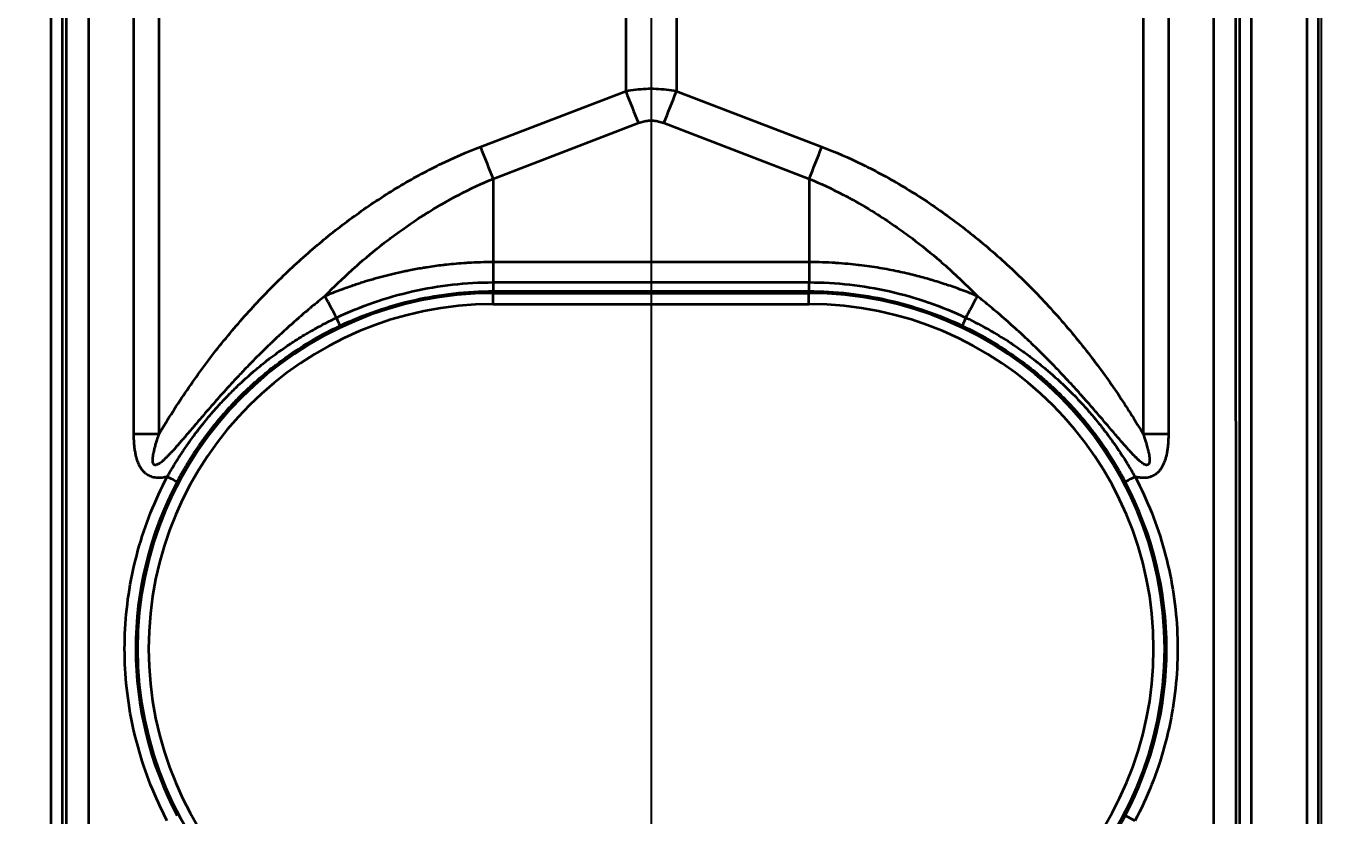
# Model space of a CAD drawing. Header units: millimetres. Extents: x 68 to 2000, y 100 to 2870.
# Drawn here: x 771.3 to 830.6, y 1711.2 to 1746.7 of the extents above; entities that cross this region are included whole.
import ezdxf

# ---------------------------------------------------------------- set-up
doc = ezdxf.new("R2010")
doc.units = ezdxf.units.MM
doc.header["$LTSCALE"] = 10
for name, color, linetype, lineweight in [('_Sichtbarkanten', 7, 'Continuous', 25), ('Bemaßung (ISO)', 7, 'Continuous', 25), ('Sichtbar schmal (ISO)', 7, 'Continuous', 35)]:
    doc.layers.add(name, color=color, linetype=linetype, lineweight=lineweight)
doc.styles.add('Notiztext (DIN)', font='verdana.ttf')
doc.dimstyles.new('Standard (DIN)', dxfattribs={"dimscale": 10, "dimtxt": 2.5, "dimasz": 2.5, "dimexe": 2, "dimexo": 4, "dimgap": 0.5, "dimtad": 1, "dimdec": 1, "dimrnd": 1e-08, "dimtxsty": 'Notiztext (DIN)', "dimcen": 0.09, "dimclrd": 256, "dimclre": 256, "dimclrt": 256, "dimadec": 0, "dimazin": 2, "dimtfac": 1, "dimtmove": 0, "dimatfit": 3, "dimfxl": 0, "dimtolj": 1, "dimtzin": 0, "dimlwd": -1, "dimlwe": -1, "dimarcsym": 0})

# ---------------------------------------------------------------- blocks, each defined once
blk = doc.blocks.new('*D75')
at = {"layer": 'Bemaßung (ISO)', "transparency": 16777216}
for p, q in [((799.429, 1980.97), (799.429, 1440.017)), ((739.279, 1583.67), (739.279, 1440.017)), ((714.279, 1460.017), (689.279, 1460.017)), ((739.279, 1460.017), (764.279, 1460.017)), ((764.279, 1460.017), (774.429, 1460.017)), ((799.429, 1460.017), (774.429, 1460.017)), ((824.429, 1460.017), (849.429, 1460.017))]:
    blk.add_line(p, q, dxfattribs=at)
for points in [[(714.279, 1464.184), (714.279, 1455.85), (739.279, 1460.017)], [(824.429, 1464.184), (824.429, 1455.85), (799.429, 1460.017)]]:
    blk.add_solid(points, dxfattribs=at)
at = {"layer": 'Defpoints', "color": 0, "transparency": 16777216}
for p in [(799.429, 2020.97), (739.279, 1623.67), (799.429, 1460.017)]:
    blk.add_point(p, dxfattribs=at)
at = {"layer": 'Bemaßung (ISO)', "transparency": 16777216, "insert": (749.778, 1491.041), "char_height": 25, "attachment_point": 1, "style": 'Notiztext (DIN)'}
blk.add_mtext('\\A1;60', dxfattribs=at)
blk = doc.blocks.new('*D78')
at = {"layer": 'Bemaßung (ISO)', "transparency": 16777216}
for p, q in [((734.438, 2473.661), (627.204, 2473.661)), ((647.204, 1698.679), (647.204, 2448.661)), ((734.438, 1673.679), (627.204, 1673.679))]:
    blk.add_line(p, q, dxfattribs=at)
for points in [[(643.038, 2448.661), (651.371, 2448.661), (647.204, 2473.661)], [(643.038, 1698.679), (651.371, 1698.679), (647.204, 1673.679)]]:
    blk.add_solid(points, dxfattribs=at)
at = {"layer": 'Defpoints', "color": 0, "transparency": 16777216}
for p in [(647.204, 2473.661), (774.438, 2473.661), (774.438, 1673.679)]:
    blk.add_point(p, dxfattribs=at)
at = {"layer": 'Bemaßung (ISO)', "transparency": 16777216, "insert": (616.063, 2043.037), "char_height": 25, "attachment_point": 1, "rotation": 90, "style": 'Notiztext (DIN)'}
blk.add_mtext('\\A1;800', dxfattribs=at)

msp = doc.modelspace()

# ---------------------------------------------------------------- linework, layer by layer
at = {"layer": '_Sichtbarkanten'}
msp.add_line((829.579, 2470.67), (829.579, 1676.67), dxfattribs=at)
at = {"layer": 'Sichtbar schmal (ISO)'}
for p, q in [((772.438, 1675.678), (772.438, 2471.662)), ((772.938, 2471.662), (772.938, 1675.678)), ((825.921, 1675.678), (825.921, 2471.662)), ((826.421, 2471.662), (826.421, 1675.678)), ((828.938, 1675.661), (828.938, 2471.679)), ((829.438, 2471.679), (829.438, 1675.661)), ((773.126, 1675.866), (773.153, 1976.053)), ((774.126, 1675.861), (774.153, 1976.048)), ((824.706, 1976.048), (824.733, 1675.861)), ((825.706, 1976.053), (825.733, 1675.866)), ((776.157, 1728.345), (776.157, 1943.991)), ((777.298, 1728.346), (777.298, 1943.991)), ((821.561, 1943.991), (821.561, 1728.346)), ((822.702, 1943.991), (822.702, 1728.345)), ((798.288, 1928.576), (798.288, 1743.771)), ((800.571, 1928.576), (800.571, 1743.771)), ((791.749, 1741.263), (798.288, 1743.771)), ((800.571, 1743.771), (807.11, 1741.263)), ((792.32, 1739.826), (798.859, 1742.333)), ((800, 1742.333), (806.539, 1739.826)), ((792.32, 1739.826), (792.32, 1736.068)), ((806.539, 1739.826), (806.539, 1736.068)), ((792.32, 1736.068), (792.32, 1735.163)), ((806.539, 1736.068), (792.32, 1736.068)), ((806.539, 1736.068), (806.539, 1735.163)), ((792.32, 1735.163), (806.539, 1735.163)), ((792.329, 1734.678), (792.329, 1734.759)), ((792.329, 1734.759), (806.529, 1734.759)), ((792.329, 1734.678), (806.529, 1734.678)), ((792.329, 1734.179), (792.329, 1734.678)), ((806.529, 1734.759), (806.529, 1734.678)), ((806.529, 1734.179), (806.529, 1734.678)), ((792.329, 1734.179), (806.529, 1734.179))]:
    msp.add_line(p, q, dxfattribs=at)
for centre, radius, start, end in [((792.329, 1718.67), 16.009, 90, 270), ((806.529, 1718.67), 16.009, 270, 90), ((792.329, 1718.67), 15.509, 90, 270), ((806.529, 1718.67), 15.509, 270, 90)]:
    msp.add_arc(centre, radius, start, end, dxfattribs=at)
for centre, major_axis, ratio, start_param, end_param in [((798.859, 1743.745), (1.79, -4.668), 0.104798, 4.666655, 4.979151), ((800, 1743.745), (-1.79, -4.668), 0.104799, 1.304034, 1.616531), ((792.32, 1741.237), (1.79, -4.668), 0.104799, 4.666654, 4.979151), ((806.539, 1741.237), (-1.79, -4.668), 0.104799, 1.304034, 1.616531), ((806.535, 1735.259), (-0.005, -0.5), 0.011284, 0.017587, 1.377774), ((786.276, 1731.748), (4.733, -8.809), 0.002478, 4.388761, 4.50291), ((812.583, 1731.748), (-4.733, -8.809), 0.002478, 1.780275, 1.894429), ((785.22, 1733.659), (0.214, -0.452), 0.013185, 0.017455, 1.361711), ((813.639, 1733.66), (-0.214, -0.452), 0.013187, 4.921472, 6.26573), ((776.157, 1728.398), (-10, 0), 0.005236, 1.570791, 1.685159), ((822.702, 1728.398), (10, 0), 0.005236, 4.598021, 4.712389), ((792.33, 1718.668), (-16.088, 0), 0.999985, 5.797843, 6.768945), ((777.658, 1726.407), (0.442, -0.233), 0.004629, 0.017453, 1.573241), ((806.529, 1718.668), (16.088, 0), 0.999985, 5.797418, 6.768519), ((821.201, 1726.407), (-0.442, -0.233), 0.004633, 4.709948, 6.265709), ((821.198, 1710.924), (-0.442, 0.233), 0.004631, 4.714833, 6.265732)]:
    msp.add_ellipse(centre, major_axis=major_axis, ratio=ratio, start_param=start_param, end_param=end_param, dxfattribs=at)
for points, knots in [([(798.288, 1743.771), (798.444, 1743.801), (798.599, 1743.824), (798.751, 1743.842), (798.904, 1743.859), (799.054, 1743.87), (799.204, 1743.876), (799.354, 1743.882), (799.504, 1743.882), (799.654, 1743.876), (799.804, 1743.87), (799.955, 1743.859), (800.107, 1743.842), (800.26, 1743.824), (800.415, 1743.801), (800.571, 1743.771)], [0.0000009, 0.0000009, 0.0000009, 0.0000009, 0.2, 0.2, 0.2, 0.4, 0.4, 0.4, 0.6, 0.6, 0.6, 0.8, 0.8, 0.8, 1, 1, 1, 1]), ([(798.859, 1742.333), (798.937, 1742.363), (799.091, 1742.41), (799.317, 1742.444), (799.541, 1742.444), (799.767, 1742.41), (799.922, 1742.363), (800, 1742.333)], [0.0000017, 0.0000017, 0.0000017, 0.0000017, 0.2, 0.4, 0.6, 0.8, 1, 1, 1, 1]), ([(807.11, 1741.263), (807.714, 1741.032), (808.323, 1740.767), (808.939, 1740.466), (809.554, 1740.165), (810.176, 1739.827), (810.797, 1739.455), (811.418, 1739.083), (812.038, 1738.676), (812.649, 1738.237), (813.261, 1737.799), (813.863, 1737.33), (814.454, 1736.831), (815.044, 1736.333), (815.622, 1735.806), (816.183, 1735.255), (816.744, 1734.704), (817.286, 1734.128), (817.802, 1733.542), (818.317, 1732.955), (818.805, 1732.358), (819.258, 1731.765), (819.71, 1731.172), (820.128, 1730.585), (820.51, 1730.014), (820.893, 1729.442), (821.241, 1728.886), (821.561, 1728.346)], [0, 0, 0, 0, 0.1111111, 0.1111111, 0.1111111, 0.2222222, 0.2222222, 0.2222222, 0.3333333, 0.3333333, 0.3333333, 0.4444444, 0.4444444, 0.4444444, 0.5555556, 0.5555556, 0.5555556, 0.6666667, 0.6666667, 0.6666667, 0.7777778, 0.7777778, 0.7777778, 0.8888889, 0.8888889, 0.8888889, 0.9999998, 0.9999998, 0.9999998, 0.9999998]), ([(784.75, 1734.538), (784.802, 1734.592), (784.855, 1734.646), (784.908, 1734.7), (785.3, 1735.098), (785.706, 1735.484), (786.123, 1735.855), (786.184, 1735.909), (786.245, 1735.963), (786.307, 1736.017), (786.722, 1736.379), (787.147, 1736.727), (787.585, 1737.06), (787.643, 1737.104), (787.702, 1737.149), (787.762, 1737.193), (788.208, 1737.526), (788.665, 1737.844), (789.129, 1738.142), (789.173, 1738.169), (789.217, 1738.197), (789.26, 1738.225), (789.744, 1738.53), (790.234, 1738.814), (790.724, 1739.072), (790.745, 1739.083), (790.766, 1739.094), (790.787, 1739.105), (791.299, 1739.373), (791.81, 1739.613), (792.32, 1739.826)], [0.0000007, 0.0000007, 0.0000007, 0.0000007, 0.0237013, 0.0237013, 0.0237013, 0.2, 0.2, 0.2, 0.225862, 0.225862, 0.225862, 0.4, 0.4, 0.4, 0.4234251, 0.4234251, 0.4234251, 0.6, 0.6, 0.6, 0.6165874, 0.6165874, 0.6165874, 0.8, 0.8, 0.8, 0.807975, 0.807975, 0.807975, 1, 1, 1, 1]), ([(806.539, 1739.826), (807.044, 1739.614), (807.555, 1739.375), (808.07, 1739.106), (808.215, 1739.03), (808.36, 1738.952), (808.505, 1738.872), (808.877, 1738.667), (809.249, 1738.446), (809.621, 1738.211), (809.913, 1738.026), (810.204, 1737.832), (810.494, 1737.629), (810.719, 1737.472), (810.943, 1737.31), (811.166, 1737.142), (811.597, 1736.817), (812.024, 1736.473), (812.443, 1736.111), (812.52, 1736.045), (812.596, 1735.979), (812.672, 1735.912), (813.163, 1735.477), (813.643, 1735.019), (814.109, 1734.538)], [0, 0, 0, 0, 0.2, 0.2, 0.2, 0.25628, 0.25628, 0.25628, 0.4, 0.4, 0.4, 0.512678, 0.512678, 0.512678, 0.6, 0.6, 0.6, 0.76914, 0.76914, 0.76914, 0.8, 0.8, 0.8, 1, 1, 1, 1]), ([(792.32, 1736.068), (791.928, 1736.068), (791.557, 1736.056), (791.21, 1736.036), (791.177, 1736.034), (791.145, 1736.032), (791.113, 1736.03), (790.798, 1736.011), (790.502, 1735.984), (790.223, 1735.953), (790.169, 1735.948), (790.117, 1735.942), (790.065, 1735.935), (789.812, 1735.906), (789.572, 1735.872), (789.342, 1735.836), (789.276, 1735.826), (789.21, 1735.815), (789.145, 1735.804), (788.937, 1735.77), (788.737, 1735.733), (788.544, 1735.694), (788.47, 1735.679), (788.397, 1735.664), (788.324, 1735.649), (788.145, 1735.611), (787.971, 1735.572), (787.801, 1735.531), (787.724, 1735.512), (787.647, 1735.493), (787.571, 1735.474), (787.408, 1735.433), (787.249, 1735.391), (787.091, 1735.347), (787.012, 1735.324), (786.933, 1735.302), (786.854, 1735.279), (786.694, 1735.232), (786.534, 1735.183), (786.374, 1735.132), (786.298, 1735.108), (786.223, 1735.083), (786.147, 1735.058), (785.966, 1734.998), (785.785, 1734.935), (785.605, 1734.87), (785.551, 1734.85), (785.498, 1734.831), (785.445, 1734.811), (785.212, 1734.724), (784.98, 1734.633), (784.75, 1734.538)], [0, 0, 0, 0, 0.1016183, 0.1016183, 0.1016183, 0.1111111, 0.1111111, 0.1111111, 0.204471, 0.204471, 0.204471, 0.2222222, 0.2222222, 0.2222222, 0.3083934, 0.3083934, 0.3083934, 0.3333333, 0.3333333, 0.3333333, 0.4135988, 0.4135988, 0.4135988, 0.4444444, 0.4444444, 0.4444444, 0.5207406, 0.5207406, 0.5207406, 0.5555556, 0.5555556, 0.5555556, 0.6295884, 0.6295884, 0.6295884, 0.6666667, 0.6666667, 0.6666667, 0.7421362, 0.7421362, 0.7421362, 0.7777778, 0.7777778, 0.7777778, 0.8635397, 0.8635397, 0.8635397, 0.8888889, 0.8888889, 0.8888889, 0.999999, 0.999999, 0.999999, 0.999999]), ([(814.109, 1734.538), (813.878, 1734.633), (813.647, 1734.724), (813.414, 1734.811), (813.41, 1734.812), (813.407, 1734.813), (813.403, 1734.815), (813.177, 1734.899), (812.949, 1734.979), (812.72, 1735.055), (812.717, 1735.056), (812.714, 1735.057), (812.711, 1735.058), (812.484, 1735.134), (812.257, 1735.205), (812.029, 1735.272), (812.021, 1735.274), (812.012, 1735.277), (812.004, 1735.279), (811.777, 1735.346), (811.549, 1735.408), (811.316, 1735.467), (811.306, 1735.47), (811.297, 1735.472), (811.287, 1735.474), (811.05, 1735.534), (810.807, 1735.591), (810.553, 1735.645), (810.547, 1735.646), (810.54, 1735.648), (810.533, 1735.649), (810.273, 1735.704), (810.001, 1735.756), (809.712, 1735.805), (809.424, 1735.853), (809.119, 1735.897), (808.793, 1735.936), (808.784, 1735.937), (808.774, 1735.938), (808.765, 1735.939), (808.447, 1735.976), (808.11, 1736.008), (807.746, 1736.03), (807.734, 1736.031), (807.722, 1736.032), (807.709, 1736.033), (807.345, 1736.055), (806.953, 1736.068), (806.539, 1736.068)], [0, 0, 0, 0, 0.111111, 0.111111, 0.111111, 0.11271, 0.11271, 0.11271, 0.220682, 0.220682, 0.220682, 0.222222, 0.222222, 0.222222, 0.329341, 0.329341, 0.329341, 0.333333, 0.333333, 0.333333, 0.440023, 0.440023, 0.440023, 0.444444, 0.444444, 0.444444, 0.552739, 0.552739, 0.552739, 0.555556, 0.555556, 0.555556, 0.666667, 0.666667, 0.666667, 0.777778, 0.777778, 0.777778, 0.781037, 0.781037, 0.781037, 0.888889, 0.888889, 0.888889, 0.892463, 0.892463, 0.892463, 1, 1, 1, 1]), ([(785.27, 1733.568), (785.815, 1733.828), (786.374, 1734.058), (786.945, 1734.256), (787.521, 1734.456), (788.108, 1734.623), (788.704, 1734.758), (789.297, 1734.893), (789.899, 1734.994), (790.503, 1735.062), (791.107, 1735.129), (791.714, 1735.163), (792.32, 1735.163)], [0, 0, 0, 0, 0.249038, 0.249038, 0.249038, 0.499954, 0.499954, 0.499954, 0.75, 0.75, 0.75, 1, 1, 1, 1]), ([(792.32, 1735.163), (792.32, 1735.119), (792.321, 1735.076), (792.322, 1735.035), (792.322, 1734.994), (792.323, 1734.957), (792.324, 1734.923), (792.324, 1734.905), (792.324, 1734.888), (792.325, 1734.873), (792.325, 1734.859), (792.325, 1734.847), (792.326, 1734.836), (792.326, 1734.812), (792.327, 1734.793), (792.328, 1734.78), (792.328, 1734.767), (792.329, 1734.76), (792.329, 1734.759)], [0, 0, 0, 0, 0.2, 0.2, 0.2, 0.4, 0.4, 0.4, 0.507784, 0.507784, 0.507784, 0.6, 0.6, 0.6, 0.8, 0.8, 0.8, 1, 1, 1, 1]), ([(806.539, 1735.163), (807.145, 1735.163), (807.751, 1735.129), (808.354, 1735.062), (808.959, 1734.994), (809.561, 1734.893), (810.155, 1734.758), (810.749, 1734.624), (811.334, 1734.457), (811.907, 1734.258), (811.91, 1734.257), (811.913, 1734.256), (811.917, 1734.255), (812.487, 1734.057), (813.045, 1733.828), (813.589, 1733.568)], [0, 0, 0, 0, 0.2497482, 0.2497482, 0.2497482, 0.5, 0.5, 0.5, 0.75, 0.75, 0.75, 0.751417, 0.751417, 0.751417, 0.9999993, 0.9999993, 0.9999993, 0.9999993]), ([(784.75, 1734.538), (784.551, 1734.381), (784.357, 1734.224), (784.17, 1734.068), (784.137, 1734.04), (784.104, 1734.013), (784.071, 1733.986), (783.885, 1733.83), (783.705, 1733.676), (783.529, 1733.522), (783.499, 1733.496), (783.469, 1733.469), (783.439, 1733.443), (783.263, 1733.289), (783.092, 1733.135), (782.924, 1732.981), (782.896, 1732.956), (782.868, 1732.93), (782.841, 1732.905), (782.673, 1732.75), (782.508, 1732.595), (782.345, 1732.439), (782.319, 1732.414), (782.293, 1732.389), (782.267, 1732.364), (782.103, 1732.207), (781.942, 1732.048), (781.783, 1731.89), (781.759, 1731.866), (781.734, 1731.841), (781.71, 1731.817), (781.551, 1731.657), (781.395, 1731.498), (781.247, 1731.344), (781.224, 1731.321), (781.202, 1731.298), (781.181, 1731.276), (781.033, 1731.122), (780.894, 1730.975), (780.763, 1730.835), (780.744, 1730.814), (780.726, 1730.794), (780.707, 1730.774), (780.578, 1730.636), (780.459, 1730.505), (780.346, 1730.382), (780.33, 1730.364), (780.315, 1730.347), (780.299, 1730.33), (780.188, 1730.207), (780.085, 1730.092), (779.986, 1729.981), (779.973, 1729.966), (779.959, 1729.951), (779.946, 1729.936), (779.849, 1729.826), (779.757, 1729.721), (779.669, 1729.621), (779.657, 1729.608), (779.646, 1729.595), (779.634, 1729.582), (779.548, 1729.482), (779.465, 1729.387), (779.386, 1729.296), (779.376, 1729.285), (779.366, 1729.273), (779.357, 1729.262), (779.279, 1729.171), (779.205, 1729.085), (779.134, 1729.002), (779.125, 1728.992), (779.117, 1728.982), (779.108, 1728.972), (779.038, 1728.89), (778.971, 1728.812), (778.907, 1728.737), (778.899, 1728.728), (778.892, 1728.719), (778.884, 1728.71), (778.821, 1728.636), (778.76, 1728.564), (778.702, 1728.496), (778.695, 1728.488), (778.689, 1728.48), (778.682, 1728.473), (778.624, 1728.405), (778.569, 1728.34), (778.516, 1728.278), (778.51, 1728.271), (778.504, 1728.264), (778.498, 1728.258), (778.446, 1728.196), (778.395, 1728.137), (778.346, 1728.08), (778.341, 1728.074), (778.336, 1728.068), (778.331, 1728.063), (778.283, 1728.006), (778.236, 1727.953), (778.192, 1727.902), (778.187, 1727.897), (778.183, 1727.892), (778.179, 1727.887), (778.134, 1727.836), (778.091, 1727.787), (778.05, 1727.74), (778.046, 1727.736), (778.042, 1727.732), (778.039, 1727.727), (777.997, 1727.681), (777.958, 1727.637), (777.92, 1727.595), (777.916, 1727.591), (777.913, 1727.587), (777.909, 1727.583), (777.871, 1727.541), (777.834, 1727.501), (777.798, 1727.463), (777.795, 1727.46), (777.792, 1727.457), (777.789, 1727.453), (777.753, 1727.415), (777.719, 1727.379), (777.685, 1727.345), (777.682, 1727.342), (777.68, 1727.339), (777.677, 1727.336), (777.643, 1727.302), (777.611, 1727.27), (777.58, 1727.24), (777.546, 1727.207), (777.514, 1727.177), (777.483, 1727.149), (777.452, 1727.121), (777.422, 1727.096), (777.394, 1727.073), (777.365, 1727.051), (777.338, 1727.031), (777.313, 1727.013), (777.288, 1726.996), (777.264, 1726.982), (777.242, 1726.97), (777.219, 1726.959), (777.199, 1726.95), (777.18, 1726.945), (777.162, 1726.939), (777.145, 1726.937), (777.13, 1726.937), (777.115, 1726.936), (777.102, 1726.939), (777.091, 1726.943), (777.079, 1726.948), (777.069, 1726.955), (777.059, 1726.964), (777.05, 1726.973), (777.042, 1726.985), (777.035, 1727), (777.027, 1727.016), (777.021, 1727.034), (777.017, 1727.056), (777.013, 1727.078), (777.01, 1727.103), (777.009, 1727.13), (777.008, 1727.158), (777.008, 1727.188), (777.01, 1727.221), (777.012, 1727.255), (777.016, 1727.291), (777.021, 1727.33), (777.026, 1727.369), (777.033, 1727.411), (777.042, 1727.455), (777.05, 1727.5), (777.06, 1727.548), (777.072, 1727.598), (777.084, 1727.649), (777.097, 1727.702), (777.112, 1727.758), (777.127, 1727.814), (777.144, 1727.873), (777.163, 1727.935), (777.181, 1727.997), (777.202, 1728.062), (777.224, 1728.13), (777.247, 1728.199), (777.271, 1728.271), (777.298, 1728.346)], [0, 0, 0, 0, 0.0207474, 0.0207474, 0.0207474, 0.0243902, 0.0243902, 0.0243902, 0.0452222, 0.0452222, 0.0452222, 0.0487805, 0.0487805, 0.0487805, 0.0697052, 0.0697052, 0.0697052, 0.0731707, 0.0731707, 0.0731707, 0.0941851, 0.0941851, 0.0941851, 0.097561, 0.097561, 0.097561, 0.1186816, 0.1186816, 0.1186816, 0.1219512, 0.1219512, 0.1219512, 0.143179, 0.143179, 0.143179, 0.1463415, 0.1463415, 0.1463415, 0.1676455, 0.1676455, 0.1676455, 0.1707317, 0.1707317, 0.1707317, 0.1921076, 0.1921076, 0.1921076, 0.195122, 0.195122, 0.195122, 0.2165874, 0.2165874, 0.2165874, 0.2195122, 0.2195122, 0.2195122, 0.2410746, 0.2410746, 0.2410746, 0.2439024, 0.2439024, 0.2439024, 0.2655572, 0.2655572, 0.2655572, 0.2682927, 0.2682927, 0.2682927, 0.290038, 0.290038, 0.290038, 0.2926829, 0.2926829, 0.2926829, 0.3145196, 0.3145196, 0.3145196, 0.3170732, 0.3170732, 0.3170732, 0.339002, 0.339002, 0.339002, 0.3414634, 0.3414634, 0.3414634, 0.3634837, 0.3634837, 0.3634837, 0.3658537, 0.3658537, 0.3658537, 0.3879647, 0.3879647, 0.3879647, 0.3902439, 0.3902439, 0.3902439, 0.4124458, 0.4124458, 0.4124458, 0.4146341, 0.4146341, 0.4146341, 0.4369269, 0.4369269, 0.4369269, 0.4390244, 0.4390244, 0.4390244, 0.4614081, 0.4614081, 0.4614081, 0.4634146, 0.4634146, 0.4634146, 0.4858909, 0.4858909, 0.4858909, 0.4878049, 0.4878049, 0.4878049, 0.5103743, 0.5103743, 0.5103743, 0.5121951, 0.5121951, 0.5121951, 0.5348555, 0.5348555, 0.5348555, 0.559336, 0.559336, 0.559336, 0.5838176, 0.5838176, 0.5838176, 0.608299, 0.608299, 0.608299, 0.6327802, 0.6327802, 0.6327802, 0.6572584, 0.6572584, 0.6572584, 0.6817357, 0.6817357, 0.6817357, 0.7062107, 0.7062107, 0.7062107, 0.7306897, 0.7306897, 0.7306897, 0.7551861, 0.7551861, 0.7551861, 0.7796734, 0.7796734, 0.7796734, 0.8041489, 0.8041489, 0.8041489, 0.8286293, 0.8286293, 0.8286293, 0.8531116, 0.8531116, 0.8531116, 0.8775934, 0.8775934, 0.8775934, 0.9020746, 0.9020746, 0.9020746, 0.9265557, 0.9265557, 0.9265557, 0.951037, 0.951037, 0.951037, 0.9755186, 0.9755186, 0.9755186, 0.9999997, 0.9999997, 0.9999997, 0.9999997]), ([(785.434, 1733.208), (785.97, 1733.462), (786.52, 1733.686), (787.081, 1733.88), (787.642, 1734.073), (788.214, 1734.236), (788.794, 1734.366), (789.375, 1734.497), (789.963, 1734.596), (790.554, 1734.661), (791.144, 1734.727), (791.737, 1734.759), (792.329, 1734.759)], [0, 0, 0, 0, 0.25, 0.25, 0.25, 0.5, 0.5, 0.5, 0.75, 0.75, 0.75, 1, 1, 1, 1]), ([(806.529, 1734.759), (807.122, 1734.759), (807.715, 1734.727), (808.305, 1734.661), (808.896, 1734.595), (809.485, 1734.497), (810.065, 1734.366), (810.645, 1734.236), (811.217, 1734.073), (811.778, 1733.879), (812.339, 1733.686), (812.889, 1733.462), (813.425, 1733.208)], [0, 0, 0, 0, 0.25, 0.25, 0.25, 0.5, 0.5, 0.5, 0.75, 0.75, 0.75, 1, 1, 1, 1]), ([(821.561, 1728.346), (821.585, 1728.278), (821.607, 1728.212), (821.628, 1728.15), (821.649, 1728.087), (821.668, 1728.027), (821.686, 1727.969), (821.703, 1727.912), (821.719, 1727.857), (821.734, 1727.804), (821.745, 1727.763), (821.756, 1727.725), (821.765, 1727.687), (821.768, 1727.675), (821.771, 1727.664), (821.774, 1727.652), (821.786, 1727.604), (821.796, 1727.558), (821.806, 1727.514), (821.815, 1727.471), (821.822, 1727.43), (821.829, 1727.391), (821.835, 1727.352), (821.84, 1727.315), (821.844, 1727.281), (821.847, 1727.246), (821.85, 1727.214), (821.85, 1727.185), (821.851, 1727.155), (821.851, 1727.128), (821.848, 1727.104), (821.846, 1727.079), (821.843, 1727.058), (821.838, 1727.039), (821.833, 1727.02), (821.827, 1727.005), (821.82, 1726.991), (821.813, 1726.978), (821.804, 1726.968), (821.795, 1726.96), (821.786, 1726.951), (821.775, 1726.945), (821.763, 1726.941), (821.75, 1726.937), (821.736, 1726.936), (821.72, 1726.937), (821.703, 1726.938), (821.685, 1726.942), (821.664, 1726.95), (821.643, 1726.957), (821.62, 1726.968), (821.596, 1726.982), (821.571, 1726.996), (821.545, 1727.013), (821.517, 1727.034), (821.489, 1727.054), (821.459, 1727.078), (821.427, 1727.104), (821.396, 1727.131), (821.363, 1727.161), (821.328, 1727.193), (821.293, 1727.225), (821.257, 1727.26), (821.22, 1727.298), (821.203, 1727.315), (821.186, 1727.332), (821.169, 1727.349), (821.148, 1727.371), (821.126, 1727.394), (821.104, 1727.418), (821.063, 1727.46), (821.022, 1727.504), (820.979, 1727.551), (820.936, 1727.598), (820.891, 1727.648), (820.845, 1727.7), (820.798, 1727.752), (820.749, 1727.807), (820.699, 1727.865), (820.648, 1727.923), (820.596, 1727.984), (820.54, 1728.048), (820.485, 1728.112), (820.428, 1728.179), (820.368, 1728.249), (820.307, 1728.32), (820.244, 1728.393), (820.179, 1728.471), (820.113, 1728.548), (820.044, 1728.629), (819.972, 1728.713), (819.9, 1728.798), (819.824, 1728.886), (819.745, 1728.979), (819.735, 1728.991), (819.725, 1729.003), (819.715, 1729.015), (819.645, 1729.096), (819.571, 1729.182), (819.495, 1729.27), (819.407, 1729.371), (819.316, 1729.477), (819.219, 1729.588), (819.122, 1729.699), (819.021, 1729.814), (818.914, 1729.935), (818.807, 1730.055), (818.695, 1730.18), (818.578, 1730.31), (818.461, 1730.439), (818.338, 1730.573), (818.209, 1730.712), (818.176, 1730.748), (818.142, 1730.785), (818.108, 1730.822), (818.01, 1730.926), (817.909, 1731.034), (817.804, 1731.145), (817.661, 1731.294), (817.512, 1731.449), (817.354, 1731.61), (817.195, 1731.771), (817.028, 1731.938), (816.851, 1732.112), (816.674, 1732.286), (816.486, 1732.467), (816.286, 1732.655), (816.086, 1732.843), (815.875, 1733.038), (815.649, 1733.24), (815.424, 1733.442), (815.184, 1733.651), (814.928, 1733.867), (814.732, 1734.033), (814.526, 1734.204), (814.309, 1734.378), (814.243, 1734.431), (814.177, 1734.485), (814.109, 1734.538)], [0, 0, 0, 0, 0.0243902, 0.0243902, 0.0243902, 0.0487805, 0.0487805, 0.0487805, 0.0731707, 0.0731707, 0.0731707, 0.0917062, 0.0917062, 0.0917062, 0.097561, 0.097561, 0.097561, 0.1219512, 0.1219512, 0.1219512, 0.1463415, 0.1463415, 0.1463415, 0.1707317, 0.1707317, 0.1707317, 0.195122, 0.195122, 0.195122, 0.2195122, 0.2195122, 0.2195122, 0.2439024, 0.2439024, 0.2439024, 0.2682927, 0.2682927, 0.2682927, 0.2926829, 0.2926829, 0.2926829, 0.3170732, 0.3170732, 0.3170732, 0.3414634, 0.3414634, 0.3414634, 0.3658537, 0.3658537, 0.3658537, 0.3902439, 0.3902439, 0.3902439, 0.4146341, 0.4146341, 0.4146341, 0.4390244, 0.4390244, 0.4390244, 0.4634146, 0.4634146, 0.4634146, 0.4878049, 0.4878049, 0.4878049, 0.4985776, 0.4985776, 0.4985776, 0.5121951, 0.5121951, 0.5121951, 0.5365854, 0.5365854, 0.5365854, 0.5609756, 0.5609756, 0.5609756, 0.5853659, 0.5853659, 0.5853659, 0.6097561, 0.6097561, 0.6097561, 0.6341463, 0.6341463, 0.6341463, 0.6585366, 0.6585366, 0.6585366, 0.6829268, 0.6829268, 0.6829268, 0.7073171, 0.7073171, 0.7073171, 0.710411, 0.710411, 0.710411, 0.7317073, 0.7317073, 0.7317073, 0.7560976, 0.7560976, 0.7560976, 0.7804878, 0.7804878, 0.7804878, 0.804878, 0.804878, 0.804878, 0.8292683, 0.8292683, 0.8292683, 0.8356011, 0.8356011, 0.8356011, 0.8536585, 0.8536585, 0.8536585, 0.8780488, 0.8780488, 0.8780488, 0.902439, 0.902439, 0.902439, 0.9268293, 0.9268293, 0.9268293, 0.9512195, 0.9512195, 0.9512195, 0.9756098, 0.9756098, 0.9756098, 0.9943056, 0.9943056, 0.9943056, 0.9999998, 0.9999998, 0.9999998, 0.9999998]), ([(777.658, 1726.409), (777.695, 1726.475), (777.734, 1726.545), (777.776, 1726.618), (777.782, 1726.628), (777.789, 1726.638), (777.795, 1726.649), (777.825, 1726.7), (777.856, 1726.753), (777.889, 1726.808), (777.909, 1726.843), (777.931, 1726.878), (777.953, 1726.914), (777.969, 1726.94), (777.985, 1726.967), (778.002, 1726.994), (778.039, 1727.055), (778.078, 1727.117), (778.119, 1727.181), (778.125, 1727.191), (778.131, 1727.2), (778.136, 1727.209), (778.171, 1727.263), (778.206, 1727.318), (778.242, 1727.374), (778.276, 1727.425), (778.311, 1727.478), (778.347, 1727.533), (778.356, 1727.546), (778.365, 1727.56), (778.375, 1727.574), (778.421, 1727.643), (778.469, 1727.714), (778.519, 1727.787), (778.542, 1727.819), (778.564, 1727.851), (778.587, 1727.884), (778.617, 1727.927), (778.647, 1727.97), (778.679, 1728.014), (778.735, 1728.093), (778.794, 1728.174), (778.855, 1728.257), (778.918, 1728.342), (778.983, 1728.428), (779.051, 1728.517), (779.09, 1728.568), (779.13, 1728.619), (779.171, 1728.672), (779.204, 1728.713), (779.237, 1728.756), (779.271, 1728.798), (779.35, 1728.897), (779.433, 1728.998), (779.52, 1729.101), (779.609, 1729.208), (779.703, 1729.318), (779.801, 1729.429), (779.844, 1729.478), (779.887, 1729.527), (779.932, 1729.576), (779.993, 1729.644), (780.057, 1729.714), (780.123, 1729.784), (780.211, 1729.879), (780.302, 1729.975), (780.398, 1730.074), (780.429, 1730.106), (780.461, 1730.138), (780.493, 1730.17), (780.63, 1730.308), (780.774, 1730.45), (780.928, 1730.595), (780.93, 1730.597), (780.933, 1730.599), (780.935, 1730.602), (781.094, 1730.75), (781.261, 1730.902), (781.44, 1731.058), (781.479, 1731.091), (781.518, 1731.125), (781.557, 1731.159), (781.703, 1731.283), (781.855, 1731.409), (782.016, 1731.536), (782.102, 1731.604), (782.19, 1731.673), (782.28, 1731.742), (782.392, 1731.827), (782.507, 1731.912), (782.626, 1731.999), (782.784, 1732.113), (782.95, 1732.229), (783.123, 1732.345), (783.168, 1732.375), (783.213, 1732.405), (783.259, 1732.435), (783.469, 1732.573), (783.69, 1732.712), (783.924, 1732.851), (783.985, 1732.887), (784.047, 1732.923), (784.11, 1732.959), (784.277, 1733.055), (784.451, 1733.151), (784.631, 1733.247), (784.836, 1733.355), (785.049, 1733.463), (785.27, 1733.568)], [0, 0, 0, 0, 0.0546976, 0.0546976, 0.0546976, 0.0625, 0.0625, 0.0625, 0.1008578, 0.1008578, 0.1008578, 0.125, 0.125, 0.125, 0.1426904, 0.1426904, 0.1426904, 0.1818737, 0.1818737, 0.1818737, 0.1875, 0.1875, 0.1875, 0.2199265, 0.2199265, 0.2199265, 0.25, 0.25, 0.25, 0.257705, 0.257705, 0.257705, 0.2957225, 0.2957225, 0.2957225, 0.3125, 0.3125, 0.3125, 0.3343682, 0.3343682, 0.3343682, 0.3738828, 0.3738828, 0.3738828, 0.4143965, 0.4143965, 0.4143965, 0.4375, 0.4375, 0.4375, 0.4560435, 0.4560435, 0.4560435, 0.4989938, 0.4989938, 0.4989938, 0.543351, 0.543351, 0.543351, 0.5625, 0.5625, 0.5625, 0.5891602, 0.5891602, 0.5891602, 0.625, 0.625, 0.625, 0.6367129, 0.6367129, 0.6367129, 0.6866931, 0.6866931, 0.6866931, 0.6875, 0.6875, 0.6875, 0.7388766, 0.7388766, 0.7388766, 0.75, 0.75, 0.75, 0.7907392, 0.7907392, 0.7907392, 0.8125, 0.8125, 0.8125, 0.8393138, 0.8393138, 0.8393138, 0.875, 0.875, 0.875, 0.8842513, 0.8842513, 0.8842513, 0.9265033, 0.9265033, 0.9265033, 0.9375, 0.9375, 0.9375, 0.9667733, 0.9667733, 0.9667733, 0.9999998, 0.9999998, 0.9999998, 0.9999998]), ([(778.1, 1726.173), (778.14, 1726.25), (778.184, 1726.33), (778.23, 1726.415), (778.232, 1726.419), (778.235, 1726.423), (778.237, 1726.428), (778.281, 1726.508), (778.328, 1726.592), (778.379, 1726.68), (778.385, 1726.692), (778.392, 1726.703), (778.399, 1726.715), (778.447, 1726.798), (778.498, 1726.885), (778.552, 1726.975), (778.564, 1726.994), (778.576, 1727.014), (778.588, 1727.034), (778.639, 1727.118), (778.693, 1727.206), (778.75, 1727.296), (778.769, 1727.324), (778.787, 1727.354), (778.806, 1727.383), (778.86, 1727.467), (778.917, 1727.554), (778.977, 1727.643), (779.004, 1727.682), (779.03, 1727.722), (779.058, 1727.762), (779.115, 1727.845), (779.174, 1727.931), (779.236, 1728.018), (779.272, 1728.068), (779.309, 1728.12), (779.347, 1728.171), (779.407, 1728.253), (779.468, 1728.335), (779.533, 1728.42), (779.581, 1728.483), (779.63, 1728.547), (779.681, 1728.612), (779.742, 1728.69), (779.806, 1728.769), (779.871, 1728.85), (779.935, 1728.927), (780, 1729.006), (780.068, 1729.086), (780.13, 1729.16), (780.194, 1729.234), (780.261, 1729.309), (780.343, 1729.402), (780.428, 1729.498), (780.518, 1729.594), (780.58, 1729.661), (780.643, 1729.729), (780.709, 1729.797), (780.815, 1729.908), (780.926, 1730.022), (781.043, 1730.137), (781.103, 1730.196), (781.164, 1730.255), (781.227, 1730.315), (781.363, 1730.445), (781.507, 1730.578), (781.659, 1730.713), (781.714, 1730.761), (781.771, 1730.811), (781.828, 1730.86), (782.002, 1731.011), (782.188, 1731.164), (782.385, 1731.319), (782.432, 1731.356), (782.48, 1731.393), (782.528, 1731.43), (782.75, 1731.601), (782.987, 1731.774), (783.242, 1731.949), (783.276, 1731.972), (783.311, 1731.995), (783.346, 1732.019), (783.625, 1732.207), (783.925, 1732.396), (784.252, 1732.586), (784.269, 1732.596), (784.287, 1732.606), (784.305, 1732.616), (784.652, 1732.816), (785.028, 1733.015), (785.434, 1733.208)], [0.0000001, 0.0000001, 0.0000001, 0.0000001, 0.0625, 0.0625, 0.0625, 0.0657478, 0.0657478, 0.0657478, 0.125, 0.125, 0.125, 0.1327347, 0.1327347, 0.1327347, 0.1875, 0.1875, 0.1875, 0.1994824, 0.1994824, 0.1994824, 0.25, 0.25, 0.25, 0.2662064, 0.2662064, 0.2662064, 0.3125, 0.3125, 0.3125, 0.3327976, 0.3327976, 0.3327976, 0.375, 0.375, 0.375, 0.3993692, 0.3993692, 0.3993692, 0.4375, 0.4375, 0.4375, 0.4659876, 0.4659876, 0.4659876, 0.5, 0.5, 0.5, 0.5326854, 0.5326854, 0.5326854, 0.5625, 0.5625, 0.5625, 0.599469, 0.599469, 0.599469, 0.625, 0.625, 0.625, 0.6663571, 0.6663571, 0.6663571, 0.6875, 0.6875, 0.6875, 0.7333594, 0.7333594, 0.7333594, 0.75, 0.75, 0.75, 0.8005114, 0.8005114, 0.8005114, 0.8125, 0.8125, 0.8125, 0.8676234, 0.8676234, 0.8676234, 0.875, 0.875, 0.875, 0.9342995, 0.9342995, 0.9342995, 0.9375, 0.9375, 0.9375, 1, 1, 1, 1]), ([(813.425, 1733.208), (813.83, 1733.016), (814.206, 1732.817), (814.552, 1732.617), (814.899, 1732.418), (815.216, 1732.219), (815.51, 1732.021), (815.805, 1731.823), (816.076, 1731.626), (816.328, 1731.433), (816.579, 1731.239), (816.811, 1731.049), (817.027, 1730.863), (817.243, 1730.677), (817.443, 1730.496), (817.628, 1730.319), (817.814, 1730.141), (817.986, 1729.969), (818.147, 1729.801), (818.307, 1729.633), (818.456, 1729.471), (818.595, 1729.313), (818.734, 1729.155), (818.863, 1729.002), (818.984, 1728.854), (819.105, 1728.705), (819.218, 1728.562), (819.324, 1728.423), (819.429, 1728.285), (819.528, 1728.151), (819.62, 1728.021), (819.713, 1727.892), (819.799, 1727.767), (819.88, 1727.646), (819.961, 1727.526), (820.036, 1727.409), (820.107, 1727.298), (820.178, 1727.186), (820.244, 1727.079), (820.306, 1726.976), (820.368, 1726.874), (820.426, 1726.775), (820.479, 1726.681), (820.533, 1726.588), (820.582, 1726.5), (820.629, 1726.415), (820.675, 1726.331), (820.719, 1726.25), (820.759, 1726.173)], [0, 0, 0, 0, 0.0625, 0.0625, 0.0625, 0.125, 0.125, 0.125, 0.1875, 0.1875, 0.1875, 0.25, 0.25, 0.25, 0.3125, 0.3125, 0.3125, 0.375, 0.375, 0.375, 0.4375, 0.4375, 0.4375, 0.5, 0.5, 0.5, 0.5625, 0.5625, 0.5625, 0.625, 0.625, 0.625, 0.6875, 0.6875, 0.6875, 0.75, 0.75, 0.75, 0.8125, 0.8125, 0.8125, 0.875, 0.875, 0.875, 0.9375, 0.9375, 0.9375, 1, 1, 1, 1]), ([(813.589, 1733.568), (813.972, 1733.386), (814.331, 1733.197), (814.663, 1733.008), (814.692, 1732.992), (814.719, 1732.976), (814.747, 1732.96), (815.048, 1732.787), (815.327, 1732.614), (815.59, 1732.442), (815.638, 1732.41), (815.686, 1732.379), (815.733, 1732.347), (815.966, 1732.191), (816.185, 1732.036), (816.392, 1731.882), (816.454, 1731.836), (816.515, 1731.79), (816.575, 1731.744), (816.756, 1731.607), (816.926, 1731.471), (817.088, 1731.337), (817.16, 1731.278), (817.229, 1731.22), (817.298, 1731.162), (817.436, 1731.044), (817.569, 1730.927), (817.695, 1730.812), (817.772, 1730.743), (817.847, 1730.674), (817.92, 1730.605), (818.026, 1730.505), (818.128, 1730.407), (818.226, 1730.31), (818.305, 1730.232), (818.383, 1730.154), (818.457, 1730.077), (818.538, 1729.995), (818.615, 1729.914), (818.69, 1729.834), (818.771, 1729.748), (818.849, 1729.663), (818.924, 1729.58), (818.984, 1729.513), (819.042, 1729.447), (819.099, 1729.383), (819.179, 1729.291), (819.256, 1729.201), (819.33, 1729.112), (819.374, 1729.06), (819.417, 1729.009), (819.458, 1728.958), (819.537, 1728.861), (819.613, 1728.767), (819.685, 1728.675), (819.716, 1728.636), (819.746, 1728.597), (819.776, 1728.558), (819.853, 1728.458), (819.926, 1728.361), (819.996, 1728.267), (820.017, 1728.239), (820.038, 1728.211), (820.058, 1728.183), (820.132, 1728.082), (820.203, 1727.983), (820.27, 1727.887), (820.282, 1727.869), (820.295, 1727.851), (820.307, 1727.834), (820.379, 1727.731), (820.446, 1727.631), (820.51, 1727.535), (820.516, 1727.526), (820.522, 1727.517), (820.528, 1727.509), (820.596, 1727.406), (820.661, 1727.306), (820.721, 1727.211), (820.784, 1727.112), (820.843, 1727.017), (820.898, 1726.927), (820.9, 1726.923), (820.903, 1726.919), (820.905, 1726.915), (820.961, 1726.824), (821.012, 1726.739), (821.06, 1726.657), (821.11, 1726.57), (821.158, 1726.487), (821.201, 1726.409)], [0, 0, 0, 0, 0.057634, 0.057634, 0.057634, 0.0625, 0.0625, 0.0625, 0.115253, 0.115253, 0.115253, 0.125, 0.125, 0.125, 0.173021, 0.173021, 0.173021, 0.1875, 0.1875, 0.1875, 0.2309, 0.2309, 0.2309, 0.25, 0.25, 0.25, 0.288885, 0.288885, 0.288885, 0.3125, 0.3125, 0.3125, 0.346963, 0.346963, 0.346963, 0.375, 0.375, 0.375, 0.405123, 0.405123, 0.405123, 0.4375, 0.4375, 0.4375, 0.463355, 0.463355, 0.463355, 0.5, 0.5, 0.5, 0.521651, 0.521651, 0.521651, 0.5625, 0.5625, 0.5625, 0.579997, 0.579997, 0.579997, 0.625, 0.625, 0.625, 0.638348, 0.638348, 0.638348, 0.6875, 0.6875, 0.6875, 0.696629, 0.696629, 0.696629, 0.75, 0.75, 0.75, 0.754872, 0.754872, 0.754872, 0.8125, 0.8125, 0.8125, 0.872291, 0.872291, 0.872291, 0.875, 0.875, 0.875, 0.935638, 0.935638, 0.935638, 1, 1, 1, 1]), ([(822.702, 1728.345), (822.702, 1728.265), (822.699, 1728.11), (822.686, 1727.895), (822.666, 1727.693), (822.637, 1727.506), (822.6, 1727.333), (822.555, 1727.174), (822.502, 1727.028), (822.44, 1726.895), (822.37, 1726.775), (822.292, 1726.67), (822.208, 1726.584), (822.122, 1726.515), (822.032, 1726.459), (821.929, 1726.413), (821.808, 1726.378), (821.671, 1726.359), (821.524, 1726.358), (821.367, 1726.374), (821.257, 1726.396), (821.201, 1726.409)], [0.0000001, 0.0000001, 0.0000001, 0.0000001, 0.0526316, 0.1052632, 0.1578947, 0.2105263, 0.2631579, 0.3157895, 0.3684211, 0.4210526, 0.4736842, 0.5263158, 0.5789474, 0.6315789, 0.6842105, 0.7368421, 0.7894737, 0.8421053, 0.8947368, 0.9473684, 1, 1, 1, 1]), ([(821.201, 1726.409), (821.48, 1725.88), (821.979, 1724.797), (822.549, 1723.096), (822.932, 1721.346), (823.125, 1719.564), (823.125, 1717.771), (822.931, 1715.989), (822.547, 1714.239), (821.976, 1712.538), (821.478, 1711.456), (821.198, 1710.927)], [0, 0, 0, 0, 0.1111111, 0.2222222, 0.3333333, 0.4444444, 0.5555556, 0.6666667, 0.7777778, 0.8888889, 1, 1, 1, 1]), ([(820.756, 1711.157), (820.716, 1711.081), (820.672, 1711), (820.625, 1710.915), (820.578, 1710.829), (820.528, 1710.739), (820.473, 1710.645), (820.419, 1710.55), (820.361, 1710.451), (820.298, 1710.347), (820.235, 1710.243), (820.169, 1710.135), (820.097, 1710.023), (820.025, 1709.91), (819.949, 1709.793), (819.867, 1709.672), (819.786, 1709.551), (819.699, 1709.425), (819.605, 1709.295), (819.512, 1709.165), (819.413, 1709.03), (819.307, 1708.891), (819.2, 1708.752), (819.087, 1708.608), (818.965, 1708.459), (818.843, 1708.311), (818.713, 1708.158), (818.574, 1708), (818.434, 1707.842), (818.285, 1707.679), (818.124, 1707.512), (817.963, 1707.344), (817.79, 1707.172), (817.604, 1706.995), (817.418, 1706.819), (817.219, 1706.637), (817.003, 1706.452), (816.787, 1706.267), (816.555, 1706.078), (816.304, 1705.886), (816.053, 1705.694), (815.782, 1705.498), (815.489, 1705.302), (815.196, 1705.105), (814.88, 1704.907), (814.535, 1704.709), (814.191, 1704.512), (813.817, 1704.315), (813.415, 1704.124)], [0.0000001, 0.0000001, 0.0000001, 0.0000001, 0.0625, 0.0625, 0.0625, 0.125, 0.125, 0.125, 0.1875, 0.1875, 0.1875, 0.25, 0.25, 0.25, 0.3125, 0.3125, 0.3125, 0.375, 0.375, 0.375, 0.4375, 0.4375, 0.4375, 0.5, 0.5, 0.5, 0.5625, 0.5625, 0.5625, 0.625, 0.625, 0.625, 0.6875, 0.6875, 0.6875, 0.75, 0.75, 0.75, 0.8125, 0.8125, 0.8125, 0.875, 0.875, 0.875, 0.9375, 0.9375, 0.9375, 1, 1, 1, 1])]:
    msp.add_open_spline(points, degree=3, knots=knots, dxfattribs=at)
for points in [[(777.298, 1728.346), (777.694, 1729.014), (778.526, 1730.323), (779.924, 1732.225), (781.414, 1733.98), (782.983, 1735.588), (784.597, 1737.025), (786.274, 1738.317), (788.061, 1739.489), (789.915, 1740.496), (791.137, 1741.029), (791.749, 1741.263)], [(777.658, 1726.409), (777.607, 1726.397), (777.507, 1726.377), (777.363, 1726.36), (777.225, 1726.358), (777.097, 1726.37), (776.98, 1726.397), (776.877, 1726.435), (776.784, 1726.484), (776.695, 1726.546), (776.607, 1726.626), (776.522, 1726.727), (776.447, 1726.843), (776.38, 1726.973), (776.322, 1727.119), (776.272, 1727.282), (776.231, 1727.461), (776.198, 1727.655), (776.175, 1727.865), (776.16, 1728.093), (776.157, 1728.259), (776.157, 1728.345)], [(777.661, 1710.927), (777.381, 1711.456), (776.883, 1712.538), (776.312, 1714.239), (775.928, 1715.989), (775.734, 1717.771), (775.734, 1719.564), (775.927, 1721.346), (776.31, 1723.096), (776.88, 1724.797), (777.378, 1725.88), (777.658, 1726.409)]]:
    msp.add_open_spline(points, degree=3, dxfattribs=at)

# ---------------------------------------------------------------- dimensions: what is measured, and where the dimension line sits
at = {"layer": 'Bemaßung (ISO)'}
for base, p1, p2, angle, override, picture, middle in [((647.204, 2473.661), (774.438, 1673.679), (774.438, 2473.661), 90, {"dimdec": 1, "dimtp": 0, "dimtm": 0, "dimtdec": 2, "dimtofl": 0, "dimatfit": 1}, '*D78', (647.204, 2073.67)), ((799.429, 1460.017), (739.279, 1623.67), (799.429, 2020.97), 180, {"dimdec": 0, "dimtp": 0, "dimtm": 0, "dimtdec": 0, "dimtofl": 0}, '*D75', (769.354, 1460.017))]:
    dim = msp.add_linear_dim(base=base, p1=p1, p2=p2, angle=angle, dimstyle='Standard (DIN)', override=override, dxfattribs=at)
    dim.commit()
    dim.dimension.update_dxf_attribs({"geometry": picture, "text_midpoint": middle, "dimtype": 160})

doc.saveas('drawing.dxf')
